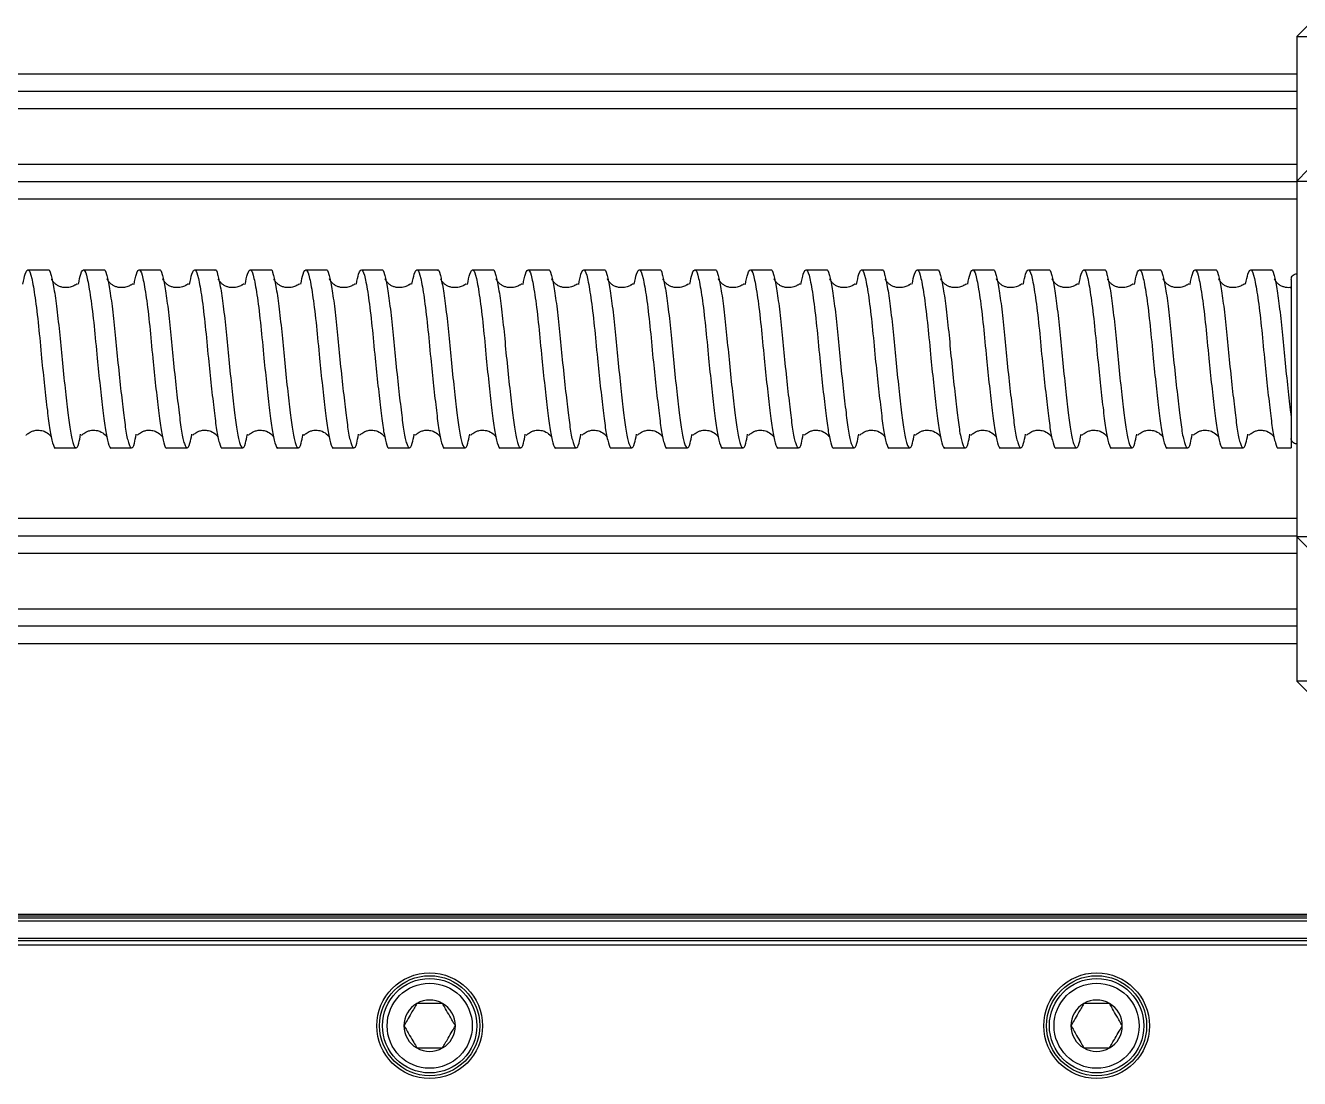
# Model space of a CAD drawing. Header units: millimetres. Extents: x 0 to 279, y 0 to 216.
# Drawn here: x 211.57 to 230.67, y 159.13 to 174.92 of the extents above; entities that cross this region are included whole.
import ezdxf

# ---------------------------------------------------------------- set-up
doc = ezdxf.new("R2010")
doc.units = ezdxf.units.MM

msp = doc.modelspace()

# ---------------------------------------------------------------- linework, layer by layer
at = {"color": 7, "linetype": 'Continuous', "lineweight": 25}
for p, q in [((230.799, 174.921), (230.632, 174.754)), ((230.632, 174.754), (230.799, 174.754)), ((230.632, 174.754), (230.632, 172.588)), ((230.632, 173.931), (122.071, 173.931)), ((230.799, 172.754), (230.632, 172.588)), ((230.632, 172.578), (122.071, 172.578)), ((230.632, 172.588), (230.632, 167.254)), ((230.632, 172.588), (230.799, 172.588)), ((211.913, 171.254), (211.609, 171.254)), ((212.746, 171.254), (212.442, 171.254)), ((213.58, 171.254), (213.275, 171.254)), ((214.413, 171.254), (214.109, 171.254)), ((215.246, 171.254), (214.942, 171.254)), ((216.08, 171.254), (215.775, 171.254)), ((216.913, 171.254), (216.609, 171.254)), ((217.746, 171.254), (217.442, 171.254)), ((218.58, 171.254), (218.275, 171.254)), ((219.413, 171.254), (219.109, 171.254)), ((220.246, 171.254), (219.942, 171.254)), ((221.08, 171.254), (220.775, 171.254)), ((221.913, 171.254), (221.609, 171.254)), ((222.746, 171.254), (222.442, 171.254)), ((223.58, 171.254), (223.275, 171.254)), ((224.413, 171.254), (224.109, 171.254)), ((225.246, 171.254), (224.942, 171.254)), ((226.08, 171.254), (225.775, 171.254)), ((226.913, 171.254), (226.609, 171.254)), ((227.746, 171.254), (227.442, 171.254)), ((228.58, 171.254), (228.275, 171.254)), ((229.413, 171.254), (229.109, 171.254)), ((230.246, 171.254), (229.942, 171.254)), ((230.549, 169.051), (230.549, 168.588)), ((212.026, 168.588), (212.33, 168.588)), ((212.859, 168.588), (213.163, 168.588)), ((213.692, 168.588), (213.996, 168.588)), ((214.526, 168.588), (214.83, 168.588)), ((215.359, 168.588), (215.663, 168.588)), ((216.192, 168.588), (216.496, 168.588)), ((217.026, 168.588), (217.33, 168.588)), ((217.859, 168.588), (218.163, 168.588)), ((218.692, 168.588), (218.996, 168.588)), ((219.526, 168.588), (219.83, 168.588)), ((220.359, 168.588), (220.663, 168.588)), ((221.192, 168.588), (221.496, 168.588)), ((222.026, 168.588), (222.33, 168.588)), ((222.859, 168.588), (223.163, 168.588)), ((223.692, 168.588), (223.996, 168.588)), ((224.526, 168.588), (224.83, 168.588)), ((225.359, 168.588), (225.663, 168.588)), ((226.192, 168.588), (226.496, 168.588)), ((227.026, 168.588), (227.33, 168.588)), ((227.859, 168.588), (228.163, 168.588)), ((228.692, 168.588), (228.996, 168.588)), ((229.526, 168.588), (229.83, 168.588)), ((230.359, 168.588), (230.549, 168.588)), ((230.632, 167.264), (122.071, 167.264)), ((230.799, 167.254), (230.632, 167.254)), ((230.632, 167.254), (230.799, 167.088)), ((230.632, 167.254), (230.632, 165.088)), ((230.632, 165.911), (122.071, 165.911)), ((230.632, 165.088), (230.799, 164.921)), ((230.799, 165.088), (230.632, 165.088)), ((240.966, 161.588), (151.42, 161.588)), ((240.966, 161.536), (151.42, 161.536)), ((240.966, 161.229), (151.42, 161.229)), ((240.966, 161.193), (151.42, 161.193)), ((240.966, 161.127), (151.42, 161.127))]:
    msp.add_line(p, q, dxfattribs=at)
at = {"color": 8, "linetype": 'Continuous', "lineweight": 25}
for p, q in [((230.632, 174.193), (122.071, 174.193)), ((230.632, 173.672), (122.071, 173.672)), ((230.632, 172.837), (122.071, 172.837)), ((230.632, 172.316), (122.071, 172.316)), ((230.632, 167.526), (122.071, 167.526)), ((230.632, 167.005), (122.071, 167.005)), ((230.632, 166.17), (122.071, 166.17)), ((230.632, 165.649), (122.071, 165.649)), ((240.966, 161.563), (151.42, 161.563)), ((240.966, 161.491), (151.42, 161.491))]:
    msp.add_line(p, q, dxfattribs=at)
at = {"color": 7, "linetype": 'Continuous', "lineweight": 25}
for centre, radius in [((217.632, 159.921), 0.792), ((217.632, 159.921), 0.75), ((227.632, 159.921), 0.792), ((227.632, 159.921), 0.75), ((217.632, 159.921), 0.708), ((217.632, 159.921), 0.638), ((227.632, 159.921), 0.708), ((227.632, 159.921), 0.638)]:
    msp.add_circle(centre, radius, dxfattribs=at)
for centre, start, end in [((217.632, 159.921), 60, 120), ((227.632, 159.921), 60, 120), ((217.632, 159.921), 120, 180), ((217.632, 159.921), 0, 60), ((227.632, 159.921), 120, 180), ((227.632, 159.921), 0, 60), ((217.632, 159.921), 180, 240), ((217.632, 159.921), 300, 0), ((227.632, 159.921), 180, 240), ((227.632, 159.921), 300, 0), ((217.632, 159.921), 240, 300), ((227.632, 159.921), 240, 300)]:
    msp.add_arc(centre, 0.385, start, end, dxfattribs=at)
for points, knots in [([(211.533, 171.042), (211.544, 171.099), (211.572, 171.24), (211.62, 171.279), (211.664, 171.155), (211.716, 170.857), (211.768, 170.428), (211.81, 169.955), (211.857, 169.513), (211.9, 169.14), (211.937, 168.838), (211.979, 168.649), (212.011, 168.566), (212.025, 168.589), (212.026, 168.59)], [0, 0, 0, 0, 0.068826, 0.170857, 0.268754, 0.370172, 0.473268, 0.572756, 0.657752, 0.74259, 0.824012, 0.907939, 0.997339, 1, 1, 1, 1]), ([(211.913, 171.252), (211.914, 171.253), (211.928, 171.274), (211.953, 171.199), (211.993, 171.022), (212.038, 170.719), (212.08, 170.337), (212.12, 169.905), (212.165, 169.48), (212.208, 169.106), (212.245, 168.817), (212.287, 168.629), (212.332, 168.568), (212.366, 168.619), (212.39, 168.741), (212.399, 168.79)], [0, 0, 0, 0, 0.003424, 0.085948, 0.169148, 0.254933, 0.342981, 0.428868, 0.518377, 0.603336, 0.685003, 0.769612, 0.855299, 0.941726, 1, 1, 1, 1]), ([(212.366, 171.042), (212.378, 171.099), (212.406, 171.24), (212.453, 171.279), (212.497, 171.155), (212.549, 170.857), (212.601, 170.428), (212.644, 169.955), (212.69, 169.513), (212.733, 169.14), (212.77, 168.838), (212.812, 168.649), (212.844, 168.566), (212.858, 168.589), (212.859, 168.59)], [0, 0, 0, 0, 0.068826, 0.170857, 0.268754, 0.370172, 0.473268, 0.572756, 0.657752, 0.74259, 0.824012, 0.907939, 0.997339, 1, 1, 1, 1]), ([(212.746, 171.252), (212.747, 171.253), (212.762, 171.274), (212.787, 171.199), (212.827, 171.022), (212.871, 170.719), (212.914, 170.337), (212.953, 169.905), (212.998, 169.48), (213.041, 169.106), (213.078, 168.817), (213.12, 168.629), (213.165, 168.568), (213.2, 168.619), (213.223, 168.741), (213.233, 168.79)], [0, 0, 0, 0, 0.003424, 0.085948, 0.169148, 0.254933, 0.342981, 0.428868, 0.518377, 0.603336, 0.685003, 0.769612, 0.855299, 0.941726, 1, 1, 1, 1]), ([(213.199, 171.039), (213.21, 171.097), (213.239, 171.24), (213.287, 171.279), (213.331, 171.155), (213.383, 170.857), (213.435, 170.428), (213.477, 169.955), (213.523, 169.513), (213.567, 169.14), (213.604, 168.838), (213.646, 168.649), (213.677, 168.566), (213.692, 168.589), (213.692, 168.59)], [0, 0, 0, 0, 0.0703568, 0.1722196, 0.2699559, 0.3712074, 0.4741337, 0.5734583, 0.6583141, 0.7430129, 0.8243011, 0.90809, 0.9973435, 1, 1, 1, 1]), ([(213.58, 171.252), (213.58, 171.253), (213.595, 171.274), (213.62, 171.199), (213.66, 171.022), (213.705, 170.719), (213.747, 170.337), (213.786, 169.905), (213.831, 169.48), (213.875, 169.106), (213.911, 168.817), (213.954, 168.629), (213.998, 168.568), (214.033, 168.619), (214.056, 168.741), (214.066, 168.79)], [0, 0, 0, 0, 0.003424, 0.085948, 0.169148, 0.254933, 0.342981, 0.428868, 0.518377, 0.603336, 0.685003, 0.769612, 0.855299, 0.941726, 1, 1, 1, 1]), ([(214.032, 171.039), (214.044, 171.097), (214.072, 171.24), (214.12, 171.279), (214.164, 171.155), (214.216, 170.857), (214.268, 170.428), (214.31, 169.955), (214.357, 169.513), (214.4, 169.14), (214.437, 168.838), (214.479, 168.649), (214.511, 168.566), (214.525, 168.589), (214.526, 168.59)], [0, 0, 0, 0, 0.070357, 0.17222, 0.269956, 0.371207, 0.474134, 0.573458, 0.658314, 0.743013, 0.824301, 0.90809, 0.997344, 1, 1, 1, 1]), ([(214.413, 171.252), (214.414, 171.253), (214.428, 171.274), (214.453, 171.199), (214.493, 171.022), (214.538, 170.719), (214.58, 170.337), (214.62, 169.905), (214.665, 169.48), (214.708, 169.106), (214.745, 168.817), (214.787, 168.629), (214.832, 168.568), (214.866, 168.619), (214.89, 168.741), (214.899, 168.79)], [0, 0, 0, 0, 0.003424, 0.085948, 0.169148, 0.254933, 0.342981, 0.428868, 0.518377, 0.603336, 0.685003, 0.769612, 0.855299, 0.941726, 1, 1, 1, 1]), ([(214.866, 171.039), (214.877, 171.097), (214.905, 171.24), (214.953, 171.279), (214.997, 171.155), (215.049, 170.857), (215.101, 170.428), (215.144, 169.955), (215.19, 169.513), (215.233, 169.14), (215.27, 168.838), (215.312, 168.649), (215.344, 168.566), (215.358, 168.589), (215.359, 168.59)], [0, 0, 0, 0, 0.070357, 0.17222, 0.269956, 0.371207, 0.474134, 0.573458, 0.658314, 0.743013, 0.824301, 0.90809, 0.997344, 1, 1, 1, 1]), ([(215.246, 171.252), (215.247, 171.253), (215.262, 171.274), (215.287, 171.199), (215.327, 171.022), (215.371, 170.719), (215.414, 170.337), (215.453, 169.905), (215.498, 169.48), (215.541, 169.106), (215.578, 168.817), (215.62, 168.629), (215.665, 168.568), (215.7, 168.619), (215.723, 168.741), (215.733, 168.79)], [0, 0, 0, 0, 0.003424, 0.085948, 0.169148, 0.254933, 0.342981, 0.428868, 0.518377, 0.603336, 0.685003, 0.769612, 0.855299, 0.941726, 1, 1, 1, 1]), ([(215.7, 171.042), (215.711, 171.099), (215.739, 171.24), (215.787, 171.279), (215.831, 171.155), (215.883, 170.857), (215.935, 170.428), (215.977, 169.955), (216.023, 169.513), (216.067, 169.14), (216.104, 168.838), (216.146, 168.649), (216.177, 168.566), (216.192, 168.589), (216.192, 168.59)], [0, 0, 0, 0, 0.068826, 0.170857, 0.268754, 0.370172, 0.473268, 0.572756, 0.657752, 0.74259, 0.824012, 0.907939, 0.997339, 1, 1, 1, 1]), ([(216.08, 171.252), (216.08, 171.253), (216.095, 171.274), (216.12, 171.199), (216.16, 171.022), (216.205, 170.719), (216.247, 170.337), (216.286, 169.905), (216.331, 169.48), (216.375, 169.106), (216.411, 168.817), (216.454, 168.629), (216.498, 168.568), (216.533, 168.619), (216.556, 168.741), (216.566, 168.79)], [0, 0, 0, 0, 0.003424, 0.085948, 0.169148, 0.254933, 0.342981, 0.428868, 0.518377, 0.603336, 0.685003, 0.769612, 0.855299, 0.941726, 1, 1, 1, 1]), ([(216.533, 171.042), (216.544, 171.099), (216.572, 171.24), (216.62, 171.279), (216.664, 171.155), (216.716, 170.857), (216.768, 170.428), (216.81, 169.955), (216.857, 169.513), (216.9, 169.14), (216.937, 168.838), (216.979, 168.649), (217.011, 168.566), (217.025, 168.589), (217.026, 168.59)], [0, 0, 0, 0, 0.068826, 0.170857, 0.268754, 0.370172, 0.473268, 0.572756, 0.657752, 0.74259, 0.824012, 0.907939, 0.997339, 1, 1, 1, 1]), ([(216.913, 171.252), (216.914, 171.253), (216.928, 171.274), (216.953, 171.199), (216.993, 171.022), (217.038, 170.719), (217.08, 170.337), (217.12, 169.905), (217.165, 169.48), (217.208, 169.106), (217.245, 168.817), (217.287, 168.629), (217.332, 168.568), (217.366, 168.619), (217.39, 168.741), (217.399, 168.79)], [0, 0, 0, 0, 0.0034244, 0.0859477, 0.1691478, 0.2549331, 0.3429808, 0.4288684, 0.518377, 0.6033358, 0.6850027, 0.7696123, 0.8552987, 0.9417258, 1, 1, 1, 1]), ([(217.366, 171.042), (217.378, 171.099), (217.406, 171.24), (217.453, 171.279), (217.497, 171.155), (217.549, 170.857), (217.601, 170.428), (217.644, 169.955), (217.69, 169.513), (217.733, 169.14), (217.77, 168.838), (217.812, 168.649), (217.844, 168.566), (217.858, 168.589), (217.859, 168.59)], [0, 0, 0, 0, 0.068826, 0.170857, 0.268754, 0.370172, 0.473268, 0.572756, 0.657752, 0.74259, 0.824012, 0.907939, 0.997339, 1, 1, 1, 1]), ([(217.746, 171.252), (217.747, 171.253), (217.762, 171.274), (217.787, 171.199), (217.827, 171.022), (217.871, 170.719), (217.914, 170.337), (217.953, 169.905), (217.998, 169.48), (218.041, 169.106), (218.078, 168.817), (218.12, 168.629), (218.165, 168.568), (218.2, 168.619), (218.223, 168.741), (218.233, 168.79)], [0, 0, 0, 0, 0.003424, 0.085948, 0.169148, 0.254933, 0.342981, 0.428868, 0.518377, 0.603336, 0.685003, 0.769612, 0.855299, 0.941726, 1, 1, 1, 1]), ([(218.199, 171.039), (218.21, 171.097), (218.239, 171.24), (218.287, 171.279), (218.331, 171.155), (218.383, 170.857), (218.435, 170.428), (218.477, 169.955), (218.523, 169.513), (218.567, 169.14), (218.604, 168.838), (218.646, 168.649), (218.677, 168.566), (218.692, 168.589), (218.692, 168.59)], [0, 0, 0, 0, 0.070357, 0.17222, 0.269956, 0.371207, 0.474134, 0.573458, 0.658314, 0.743013, 0.824301, 0.90809, 0.997344, 1, 1, 1, 1]), ([(218.58, 171.252), (218.58, 171.253), (218.595, 171.274), (218.62, 171.199), (218.66, 171.022), (218.705, 170.719), (218.747, 170.337), (218.786, 169.905), (218.831, 169.48), (218.875, 169.106), (218.911, 168.817), (218.954, 168.629), (218.998, 168.568), (219.033, 168.619), (219.056, 168.741), (219.066, 168.79)], [0, 0, 0, 0, 0.003424, 0.085948, 0.169148, 0.254933, 0.342981, 0.428868, 0.518377, 0.603336, 0.685003, 0.769612, 0.855299, 0.941726, 1, 1, 1, 1]), ([(219.032, 171.039), (219.044, 171.097), (219.072, 171.24), (219.12, 171.279), (219.164, 171.155), (219.216, 170.857), (219.268, 170.428), (219.31, 169.955), (219.357, 169.513), (219.4, 169.14), (219.437, 168.838), (219.479, 168.649), (219.511, 168.566), (219.525, 168.589), (219.526, 168.59)], [0, 0, 0, 0, 0.0703568, 0.1722196, 0.2699559, 0.3712074, 0.4741337, 0.5734583, 0.6583141, 0.7430129, 0.8243011, 0.90809, 0.9973435, 1, 1, 1, 1]), ([(219.413, 171.252), (219.414, 171.253), (219.428, 171.274), (219.453, 171.199), (219.493, 171.022), (219.538, 170.719), (219.58, 170.337), (219.62, 169.905), (219.665, 169.48), (219.708, 169.106), (219.745, 168.817), (219.787, 168.629), (219.832, 168.568), (219.866, 168.619), (219.89, 168.741), (219.899, 168.79)], [0, 0, 0, 0, 0.003424, 0.085948, 0.169148, 0.254933, 0.342981, 0.428868, 0.518377, 0.603336, 0.685003, 0.769612, 0.855299, 0.941726, 1, 1, 1, 1]), ([(219.866, 171.039), (219.877, 171.097), (219.905, 171.24), (219.953, 171.279), (219.997, 171.155), (220.049, 170.857), (220.101, 170.428), (220.144, 169.955), (220.19, 169.513), (220.233, 169.14), (220.27, 168.838), (220.312, 168.649), (220.344, 168.566), (220.358, 168.589), (220.359, 168.59)], [0, 0, 0, 0, 0.070357, 0.17222, 0.269956, 0.371207, 0.474134, 0.573458, 0.658314, 0.743013, 0.824301, 0.90809, 0.997344, 1, 1, 1, 1]), ([(220.246, 171.252), (220.247, 171.253), (220.262, 171.274), (220.287, 171.199), (220.327, 171.022), (220.371, 170.719), (220.414, 170.337), (220.453, 169.905), (220.498, 169.48), (220.541, 169.106), (220.578, 168.817), (220.62, 168.629), (220.665, 168.568), (220.7, 168.619), (220.723, 168.741), (220.733, 168.79)], [0, 0, 0, 0, 0.003424, 0.085948, 0.169148, 0.254933, 0.342981, 0.428868, 0.518377, 0.603336, 0.685003, 0.769612, 0.855299, 0.941726, 1, 1, 1, 1]), ([(220.7, 171.042), (220.711, 171.099), (220.739, 171.24), (220.787, 171.279), (220.831, 171.155), (220.883, 170.857), (220.935, 170.428), (220.977, 169.955), (221.023, 169.513), (221.067, 169.14), (221.104, 168.838), (221.146, 168.649), (221.177, 168.566), (221.192, 168.589), (221.192, 168.59)], [0, 0, 0, 0, 0.068826, 0.170857, 0.268754, 0.370172, 0.473268, 0.572756, 0.657752, 0.74259, 0.824012, 0.907939, 0.997339, 1, 1, 1, 1]), ([(221.08, 171.252), (221.08, 171.253), (221.095, 171.274), (221.12, 171.199), (221.16, 171.022), (221.205, 170.719), (221.247, 170.337), (221.286, 169.905), (221.331, 169.48), (221.375, 169.106), (221.411, 168.817), (221.454, 168.629), (221.498, 168.568), (221.533, 168.619), (221.556, 168.741), (221.566, 168.79)], [0, 0, 0, 0, 0.003424, 0.085948, 0.169148, 0.254933, 0.342981, 0.428868, 0.518377, 0.603336, 0.685003, 0.769612, 0.855299, 0.941726, 1, 1, 1, 1]), ([(221.533, 171.042), (221.544, 171.099), (221.572, 171.24), (221.62, 171.279), (221.664, 171.155), (221.716, 170.857), (221.768, 170.428), (221.81, 169.955), (221.857, 169.513), (221.9, 169.14), (221.937, 168.838), (221.979, 168.649), (222.011, 168.566), (222.025, 168.589), (222.026, 168.59)], [0, 0, 0, 0, 0.068826, 0.170857, 0.268754, 0.370172, 0.473268, 0.572756, 0.657752, 0.74259, 0.824012, 0.907939, 0.997339, 1, 1, 1, 1]), ([(221.913, 171.252), (221.914, 171.253), (221.928, 171.274), (221.953, 171.199), (221.993, 171.022), (222.038, 170.719), (222.08, 170.337), (222.12, 169.905), (222.165, 169.48), (222.208, 169.106), (222.245, 168.817), (222.287, 168.629), (222.332, 168.568), (222.366, 168.619), (222.39, 168.741), (222.399, 168.79)], [0, 0, 0, 0, 0.003424, 0.085948, 0.169148, 0.254933, 0.342981, 0.428868, 0.518377, 0.603336, 0.685003, 0.769612, 0.855299, 0.941726, 1, 1, 1, 1]), ([(222.366, 171.039), (222.377, 171.097), (222.405, 171.24), (222.453, 171.279), (222.497, 171.155), (222.549, 170.857), (222.601, 170.428), (222.644, 169.955), (222.69, 169.513), (222.733, 169.14), (222.77, 168.838), (222.812, 168.649), (222.844, 168.566), (222.858, 168.589), (222.859, 168.59)], [0, 0, 0, 0, 0.070357, 0.17222, 0.269956, 0.371207, 0.474134, 0.573458, 0.658314, 0.743013, 0.824301, 0.90809, 0.997344, 1, 1, 1, 1]), ([(222.746, 171.252), (222.747, 171.253), (222.762, 171.274), (222.787, 171.199), (222.827, 171.022), (222.871, 170.719), (222.914, 170.337), (222.953, 169.905), (222.998, 169.48), (223.041, 169.106), (223.078, 168.817), (223.12, 168.629), (223.165, 168.568), (223.2, 168.619), (223.223, 168.741), (223.233, 168.79)], [0, 0, 0, 0, 0.003424, 0.085948, 0.169148, 0.254933, 0.342981, 0.428868, 0.518377, 0.603336, 0.685003, 0.769612, 0.855299, 0.941726, 1, 1, 1, 1]), ([(223.199, 171.039), (223.21, 171.097), (223.239, 171.24), (223.287, 171.279), (223.331, 171.155), (223.383, 170.857), (223.435, 170.428), (223.477, 169.955), (223.523, 169.513), (223.567, 169.14), (223.604, 168.838), (223.646, 168.649), (223.677, 168.566), (223.692, 168.589), (223.692, 168.59)], [0, 0, 0, 0, 0.070357, 0.17222, 0.269956, 0.371207, 0.474134, 0.573458, 0.658314, 0.743013, 0.824301, 0.90809, 0.997344, 1, 1, 1, 1]), ([(223.58, 171.252), (223.58, 171.253), (223.595, 171.274), (223.62, 171.199), (223.66, 171.022), (223.705, 170.719), (223.747, 170.337), (223.786, 169.905), (223.831, 169.48), (223.875, 169.106), (223.911, 168.817), (223.954, 168.629), (223.998, 168.568), (224.033, 168.619), (224.056, 168.741), (224.066, 168.79)], [0, 0, 0, 0, 0.0034244, 0.0859477, 0.1691478, 0.2549331, 0.3429808, 0.4288684, 0.518377, 0.6033358, 0.6850027, 0.7696123, 0.8552987, 0.9417258, 1, 1, 1, 1]), ([(224.032, 171.039), (224.044, 171.097), (224.072, 171.24), (224.12, 171.279), (224.164, 171.155), (224.216, 170.857), (224.268, 170.428), (224.31, 169.955), (224.357, 169.513), (224.4, 169.14), (224.437, 168.838), (224.479, 168.649), (224.511, 168.566), (224.525, 168.589), (224.526, 168.59)], [0, 0, 0, 0, 0.0703568, 0.1722196, 0.2699559, 0.3712074, 0.4741337, 0.5734583, 0.6583141, 0.7430129, 0.8243011, 0.90809, 0.9973435, 1, 1, 1, 1]), ([(224.413, 171.252), (224.414, 171.253), (224.428, 171.274), (224.453, 171.199), (224.493, 171.022), (224.538, 170.719), (224.58, 170.337), (224.62, 169.905), (224.665, 169.48), (224.708, 169.106), (224.745, 168.817), (224.787, 168.629), (224.832, 168.568), (224.866, 168.619), (224.89, 168.741), (224.899, 168.79)], [0, 0, 0, 0, 0.003424, 0.085948, 0.169148, 0.254933, 0.342981, 0.428868, 0.518377, 0.603336, 0.685003, 0.769612, 0.855299, 0.941726, 1, 1, 1, 1]), ([(224.866, 171.042), (224.878, 171.099), (224.906, 171.24), (224.953, 171.279), (224.997, 171.155), (225.049, 170.857), (225.101, 170.428), (225.144, 169.955), (225.19, 169.513), (225.233, 169.14), (225.27, 168.838), (225.312, 168.649), (225.344, 168.566), (225.358, 168.589), (225.359, 168.59)], [0, 0, 0, 0, 0.068826, 0.170857, 0.268754, 0.370172, 0.473268, 0.572756, 0.657752, 0.74259, 0.824012, 0.907939, 0.997339, 1, 1, 1, 1]), ([(225.246, 171.252), (225.247, 171.253), (225.262, 171.274), (225.287, 171.199), (225.327, 171.022), (225.371, 170.719), (225.414, 170.337), (225.453, 169.905), (225.498, 169.48), (225.541, 169.106), (225.578, 168.817), (225.62, 168.629), (225.665, 168.568), (225.7, 168.619), (225.723, 168.741), (225.733, 168.79)], [0, 0, 0, 0, 0.0034244, 0.0859477, 0.1691478, 0.2549331, 0.3429808, 0.4288684, 0.518377, 0.6033358, 0.6850027, 0.7696123, 0.8552987, 0.9417258, 1, 1, 1, 1]), ([(225.7, 171.042), (225.711, 171.099), (225.739, 171.24), (225.787, 171.279), (225.831, 171.155), (225.883, 170.857), (225.935, 170.428), (225.977, 169.955), (226.023, 169.513), (226.067, 169.14), (226.104, 168.838), (226.146, 168.649), (226.177, 168.566), (226.192, 168.589), (226.192, 168.59)], [0, 0, 0, 0, 0.0688262, 0.1708568, 0.268754, 0.3701721, 0.4732679, 0.572756, 0.6577516, 0.7425898, 0.8240119, 0.9079387, 0.9973392, 1, 1, 1, 1]), ([(226.08, 171.252), (226.08, 171.253), (226.095, 171.274), (226.12, 171.199), (226.16, 171.022), (226.205, 170.719), (226.247, 170.337), (226.286, 169.905), (226.331, 169.48), (226.375, 169.106), (226.411, 168.817), (226.454, 168.629), (226.498, 168.568), (226.533, 168.619), (226.556, 168.741), (226.566, 168.79)], [0, 0, 0, 0, 0.003424, 0.085948, 0.169148, 0.254933, 0.342981, 0.428868, 0.518377, 0.603336, 0.685003, 0.769612, 0.855299, 0.941726, 1, 1, 1, 1]), ([(226.533, 171.042), (226.544, 171.099), (226.572, 171.24), (226.62, 171.279), (226.664, 171.155), (226.716, 170.857), (226.768, 170.428), (226.81, 169.955), (226.857, 169.513), (226.9, 169.14), (226.937, 168.838), (226.979, 168.649), (227.011, 168.566), (227.025, 168.589), (227.026, 168.59)], [0, 0, 0, 0, 0.068826, 0.170857, 0.268754, 0.370172, 0.473268, 0.572756, 0.657752, 0.74259, 0.824012, 0.907939, 0.997339, 1, 1, 1, 1]), ([(226.913, 171.252), (226.914, 171.253), (226.928, 171.274), (226.953, 171.199), (226.993, 171.022), (227.038, 170.719), (227.08, 170.337), (227.12, 169.905), (227.165, 169.48), (227.208, 169.106), (227.245, 168.817), (227.287, 168.629), (227.332, 168.568), (227.366, 168.619), (227.39, 168.741), (227.399, 168.79)], [0, 0, 0, 0, 0.003424, 0.085948, 0.169148, 0.254933, 0.342981, 0.428868, 0.518377, 0.603336, 0.685003, 0.769612, 0.855299, 0.941726, 1, 1, 1, 1]), ([(227.366, 171.039), (227.377, 171.097), (227.405, 171.24), (227.453, 171.279), (227.497, 171.155), (227.549, 170.857), (227.601, 170.428), (227.644, 169.955), (227.69, 169.513), (227.733, 169.14), (227.77, 168.838), (227.812, 168.649), (227.844, 168.566), (227.858, 168.589), (227.859, 168.59)], [0, 0, 0, 0, 0.070357, 0.17222, 0.269956, 0.371207, 0.474134, 0.573458, 0.658314, 0.743013, 0.824301, 0.90809, 0.997344, 1, 1, 1, 1]), ([(227.746, 171.252), (227.747, 171.253), (227.762, 171.274), (227.787, 171.199), (227.827, 171.022), (227.871, 170.719), (227.914, 170.337), (227.953, 169.905), (227.998, 169.48), (228.041, 169.106), (228.078, 168.817), (228.12, 168.629), (228.165, 168.568), (228.2, 168.619), (228.223, 168.741), (228.233, 168.79)], [0, 0, 0, 0, 0.0034244, 0.0859477, 0.1691478, 0.2549331, 0.3429808, 0.4288684, 0.518377, 0.6033358, 0.6850027, 0.7696123, 0.8552987, 0.9417258, 1, 1, 1, 1]), ([(228.199, 171.039), (228.21, 171.097), (228.239, 171.24), (228.287, 171.279), (228.331, 171.155), (228.383, 170.857), (228.435, 170.428), (228.477, 169.955), (228.523, 169.513), (228.567, 169.14), (228.604, 168.838), (228.646, 168.649), (228.677, 168.566), (228.692, 168.589), (228.692, 168.59)], [0, 0, 0, 0, 0.070357, 0.17222, 0.269956, 0.371207, 0.474134, 0.573458, 0.658314, 0.743013, 0.824301, 0.90809, 0.997344, 1, 1, 1, 1]), ([(228.58, 171.252), (228.58, 171.253), (228.595, 171.274), (228.62, 171.199), (228.66, 171.022), (228.705, 170.719), (228.747, 170.337), (228.786, 169.905), (228.831, 169.48), (228.875, 169.106), (228.911, 168.817), (228.954, 168.629), (228.998, 168.568), (229.033, 168.619), (229.056, 168.741), (229.066, 168.79)], [0, 0, 0, 0, 0.0034244, 0.0859477, 0.1691478, 0.2549331, 0.3429808, 0.4288684, 0.518377, 0.6033358, 0.6850027, 0.7696123, 0.8552987, 0.9417258, 1, 1, 1, 1]), ([(229.032, 171.039), (229.044, 171.097), (229.072, 171.24), (229.12, 171.279), (229.164, 171.155), (229.216, 170.857), (229.268, 170.428), (229.31, 169.955), (229.357, 169.513), (229.4, 169.14), (229.437, 168.838), (229.479, 168.649), (229.511, 168.566), (229.525, 168.589), (229.526, 168.59)], [0, 0, 0, 0, 0.070357, 0.17222, 0.269956, 0.371207, 0.474134, 0.573458, 0.658314, 0.743013, 0.824301, 0.90809, 0.997344, 1, 1, 1, 1]), ([(229.413, 171.252), (229.414, 171.253), (229.428, 171.274), (229.453, 171.199), (229.493, 171.022), (229.538, 170.719), (229.58, 170.337), (229.62, 169.905), (229.665, 169.48), (229.708, 169.106), (229.745, 168.817), (229.787, 168.629), (229.832, 168.568), (229.866, 168.619), (229.89, 168.741), (229.899, 168.79)], [0, 0, 0, 0, 0.003424, 0.085948, 0.169148, 0.254933, 0.342981, 0.428868, 0.518377, 0.603336, 0.685003, 0.769612, 0.855299, 0.941726, 1, 1, 1, 1]), ([(229.866, 171.042), (229.878, 171.099), (229.906, 171.24), (229.953, 171.279), (229.997, 171.155), (230.049, 170.857), (230.101, 170.428), (230.144, 169.955), (230.19, 169.513), (230.233, 169.14), (230.27, 168.838), (230.312, 168.649), (230.344, 168.566), (230.358, 168.589), (230.359, 168.59)], [0, 0, 0, 0, 0.0688262, 0.1708568, 0.268754, 0.3701721, 0.4732679, 0.572756, 0.6577516, 0.7425898, 0.8240119, 0.9079387, 0.9973392, 1, 1, 1, 1]), ([(230.246, 171.252), (230.247, 171.253), (230.262, 171.274), (230.287, 171.199), (230.327, 171.022), (230.371, 170.719), (230.414, 170.337), (230.453, 169.905), (230.498, 169.48), (230.53, 169.2), (230.546, 169.072), (230.549, 169.051)], [0, 0, 0, 0, 0.005521, 0.138574, 0.272717, 0.411029, 0.552988, 0.691465, 0.83578, 0.972759, 1, 1, 1, 1]), ([(230.549, 171.113), (230.55, 171.125), (230.553, 171.149), (230.576, 171.177), (230.604, 171.193), (230.623, 171.195), (230.632, 171.196)], [0, 0, 0, 0, 0.270261, 0.562429, 0.789736, 1, 1, 1, 1]), ([(212.348, 171.038), (212.348, 171.039), (212.346, 171.045), (212.33, 171.035), (212.299, 171.018), (212.259, 171.002), (212.222, 170.992), (212.178, 170.988), (212.129, 170.992), (212.08, 171.007), (212.037, 171.031), (212.004, 171.06), (211.969, 171.103), (211.965, 171.114), (211.963, 171.122)], [0, 0, 0, 0, 0.031743, 0.153714, 0.26991, 0.325158, 0.378742, 0.432426, 0.487382, 0.545636, 0.611184, 0.687137, 0.776184, 1, 1, 1, 1]), ([(213.181, 171.038), (213.181, 171.039), (213.179, 171.045), (213.163, 171.035), (213.132, 171.018), (213.093, 171.002), (213.055, 170.992), (213.012, 170.988), (212.962, 170.992), (212.913, 171.007), (212.871, 171.031), (212.837, 171.06), (212.803, 171.103), (212.799, 171.114), (212.796, 171.122)], [0, 0, 0, 0, 0.031743, 0.153714, 0.26991, 0.325158, 0.378742, 0.432426, 0.487382, 0.545636, 0.611184, 0.687137, 0.776184, 1, 1, 1, 1]), ([(214.015, 171.038), (214.014, 171.039), (214.012, 171.045), (213.996, 171.035), (213.966, 171.018), (213.926, 171.002), (213.889, 170.992), (213.845, 170.988), (213.796, 170.992), (213.746, 171.007), (213.704, 171.031), (213.67, 171.06), (213.636, 171.103), (213.632, 171.114), (213.629, 171.122)], [0, 0, 0, 0, 0.031743, 0.153714, 0.26991, 0.325158, 0.378742, 0.432426, 0.487382, 0.545636, 0.611184, 0.687137, 0.776184, 1, 1, 1, 1]), ([(214.848, 171.038), (214.848, 171.039), (214.846, 171.045), (214.83, 171.035), (214.799, 171.018), (214.759, 171.002), (214.722, 170.992), (214.678, 170.988), (214.629, 170.992), (214.58, 171.007), (214.537, 171.031), (214.504, 171.06), (214.469, 171.103), (214.465, 171.114), (214.463, 171.122)], [0, 0, 0, 0, 0.031743, 0.153714, 0.26991, 0.325158, 0.378742, 0.432426, 0.487382, 0.545636, 0.611184, 0.687137, 0.776184, 1, 1, 1, 1]), ([(215.681, 171.038), (215.681, 171.039), (215.679, 171.045), (215.663, 171.035), (215.632, 171.018), (215.593, 171.002), (215.555, 170.992), (215.512, 170.988), (215.462, 170.992), (215.413, 171.007), (215.371, 171.031), (215.337, 171.06), (215.303, 171.103), (215.299, 171.114), (215.296, 171.122)], [0, 0, 0, 0, 0.031743, 0.153714, 0.26991, 0.325158, 0.378742, 0.432426, 0.487382, 0.545636, 0.611184, 0.687137, 0.776184, 1, 1, 1, 1]), ([(216.515, 171.038), (216.514, 171.039), (216.512, 171.045), (216.496, 171.035), (216.466, 171.018), (216.426, 171.002), (216.389, 170.992), (216.345, 170.988), (216.296, 170.992), (216.246, 171.007), (216.204, 171.031), (216.17, 171.06), (216.136, 171.103), (216.132, 171.114), (216.129, 171.122)], [0, 0, 0, 0, 0.031743, 0.153714, 0.26991, 0.325158, 0.378742, 0.432426, 0.487382, 0.545636, 0.611184, 0.687137, 0.776184, 1, 1, 1, 1]), ([(217.348, 171.038), (217.348, 171.039), (217.346, 171.045), (217.33, 171.035), (217.299, 171.018), (217.259, 171.002), (217.222, 170.992), (217.178, 170.988), (217.129, 170.992), (217.08, 171.007), (217.037, 171.031), (217.004, 171.06), (216.969, 171.103), (216.965, 171.114), (216.963, 171.122)], [0, 0, 0, 0, 0.0317431, 0.153714, 0.26991, 0.3251576, 0.3787424, 0.4324263, 0.4873818, 0.5456357, 0.6111844, 0.6871371, 0.7761836, 1, 1, 1, 1]), ([(218.181, 171.038), (218.181, 171.039), (218.179, 171.045), (218.163, 171.035), (218.132, 171.018), (218.093, 171.002), (218.055, 170.992), (218.012, 170.988), (217.962, 170.992), (217.913, 171.007), (217.871, 171.031), (217.837, 171.06), (217.803, 171.103), (217.799, 171.114), (217.796, 171.122)], [0, 0, 0, 0, 0.0317431, 0.153714, 0.26991, 0.3251576, 0.3787424, 0.4324263, 0.4873818, 0.5456357, 0.6111844, 0.6871371, 0.7761836, 1, 1, 1, 1]), ([(219.015, 171.038), (219.014, 171.039), (219.012, 171.045), (218.996, 171.035), (218.966, 171.018), (218.926, 171.002), (218.889, 170.992), (218.845, 170.988), (218.796, 170.992), (218.746, 171.007), (218.704, 171.031), (218.67, 171.06), (218.636, 171.103), (218.632, 171.114), (218.629, 171.122)], [0, 0, 0, 0, 0.031743, 0.153714, 0.26991, 0.325158, 0.378742, 0.432426, 0.487382, 0.545636, 0.611184, 0.687137, 0.776184, 1, 1, 1, 1]), ([(219.848, 171.038), (219.848, 171.039), (219.846, 171.045), (219.83, 171.035), (219.799, 171.018), (219.759, 171.002), (219.722, 170.992), (219.678, 170.988), (219.629, 170.992), (219.58, 171.007), (219.537, 171.031), (219.504, 171.06), (219.469, 171.103), (219.465, 171.114), (219.463, 171.122)], [0, 0, 0, 0, 0.031743, 0.153714, 0.26991, 0.325158, 0.378742, 0.432426, 0.487382, 0.545636, 0.611184, 0.687137, 0.776184, 1, 1, 1, 1]), ([(220.681, 171.038), (220.681, 171.039), (220.679, 171.045), (220.663, 171.035), (220.632, 171.018), (220.593, 171.002), (220.555, 170.992), (220.512, 170.988), (220.462, 170.992), (220.413, 171.007), (220.371, 171.031), (220.337, 171.06), (220.303, 171.103), (220.299, 171.114), (220.296, 171.122)], [0, 0, 0, 0, 0.031743, 0.153714, 0.26991, 0.325158, 0.378742, 0.432426, 0.487382, 0.545636, 0.611184, 0.687137, 0.776184, 1, 1, 1, 1]), ([(221.515, 171.038), (221.514, 171.039), (221.512, 171.045), (221.496, 171.035), (221.466, 171.018), (221.426, 171.002), (221.389, 170.992), (221.345, 170.988), (221.296, 170.992), (221.246, 171.007), (221.204, 171.031), (221.17, 171.06), (221.136, 171.103), (221.132, 171.114), (221.129, 171.122)], [0, 0, 0, 0, 0.0317431, 0.153714, 0.26991, 0.3251576, 0.3787424, 0.4324263, 0.4873818, 0.5456357, 0.6111844, 0.6871371, 0.7761836, 1, 1, 1, 1]), ([(222.348, 171.038), (222.348, 171.039), (222.346, 171.045), (222.33, 171.035), (222.299, 171.018), (222.259, 171.002), (222.222, 170.992), (222.178, 170.988), (222.129, 170.992), (222.08, 171.007), (222.037, 171.031), (222.004, 171.06), (221.969, 171.103), (221.965, 171.114), (221.963, 171.122)], [0, 0, 0, 0, 0.031743, 0.153714, 0.26991, 0.325158, 0.378742, 0.432426, 0.487382, 0.545636, 0.611184, 0.687137, 0.776184, 1, 1, 1, 1]), ([(223.181, 171.038), (223.181, 171.039), (223.179, 171.045), (223.163, 171.035), (223.132, 171.018), (223.093, 171.002), (223.055, 170.992), (223.012, 170.988), (222.962, 170.992), (222.913, 171.007), (222.871, 171.031), (222.837, 171.06), (222.803, 171.103), (222.799, 171.114), (222.796, 171.122)], [0, 0, 0, 0, 0.0317431, 0.153714, 0.26991, 0.3251576, 0.3787424, 0.4324263, 0.4873818, 0.5456357, 0.6111844, 0.6871371, 0.7761836, 1, 1, 1, 1]), ([(224.015, 171.038), (224.014, 171.039), (224.012, 171.045), (223.996, 171.035), (223.966, 171.018), (223.926, 171.002), (223.889, 170.992), (223.845, 170.988), (223.796, 170.992), (223.746, 171.007), (223.704, 171.031), (223.67, 171.06), (223.636, 171.103), (223.632, 171.114), (223.629, 171.122)], [0, 0, 0, 0, 0.031743, 0.153714, 0.26991, 0.325158, 0.378742, 0.432426, 0.487382, 0.545636, 0.611184, 0.687137, 0.776184, 1, 1, 1, 1]), ([(224.848, 171.038), (224.848, 171.039), (224.846, 171.045), (224.83, 171.035), (224.799, 171.018), (224.759, 171.002), (224.722, 170.992), (224.678, 170.988), (224.629, 170.992), (224.58, 171.007), (224.537, 171.031), (224.504, 171.06), (224.469, 171.103), (224.465, 171.114), (224.463, 171.122)], [0, 0, 0, 0, 0.031743, 0.153714, 0.26991, 0.325158, 0.378742, 0.432426, 0.487382, 0.545636, 0.611184, 0.687137, 0.776184, 1, 1, 1, 1]), ([(225.681, 171.038), (225.681, 171.039), (225.679, 171.045), (225.663, 171.035), (225.632, 171.018), (225.593, 171.002), (225.555, 170.992), (225.512, 170.988), (225.462, 170.992), (225.413, 171.007), (225.371, 171.031), (225.337, 171.06), (225.303, 171.103), (225.299, 171.114), (225.296, 171.122)], [0, 0, 0, 0, 0.0317431, 0.153714, 0.26991, 0.3251576, 0.3787424, 0.4324263, 0.4873818, 0.5456357, 0.6111844, 0.6871371, 0.7761836, 1, 1, 1, 1]), ([(226.515, 171.038), (226.514, 171.039), (226.512, 171.045), (226.496, 171.035), (226.466, 171.018), (226.426, 171.002), (226.389, 170.992), (226.345, 170.988), (226.296, 170.992), (226.246, 171.007), (226.204, 171.031), (226.17, 171.06), (226.136, 171.103), (226.132, 171.114), (226.129, 171.122)], [0, 0, 0, 0, 0.031743, 0.153714, 0.26991, 0.325158, 0.378742, 0.432426, 0.487382, 0.545636, 0.611184, 0.687137, 0.776184, 1, 1, 1, 1]), ([(227.348, 171.038), (227.348, 171.039), (227.346, 171.045), (227.33, 171.035), (227.299, 171.018), (227.259, 171.002), (227.222, 170.992), (227.178, 170.988), (227.129, 170.992), (227.08, 171.007), (227.037, 171.031), (227.004, 171.06), (226.969, 171.103), (226.965, 171.114), (226.963, 171.122)], [0, 0, 0, 0, 0.031743, 0.153714, 0.26991, 0.325158, 0.378742, 0.432426, 0.487382, 0.545636, 0.611184, 0.687137, 0.776184, 1, 1, 1, 1]), ([(228.181, 171.038), (228.181, 171.039), (228.179, 171.045), (228.163, 171.035), (228.132, 171.018), (228.093, 171.002), (228.055, 170.992), (228.012, 170.988), (227.962, 170.992), (227.913, 171.007), (227.871, 171.031), (227.837, 171.06), (227.803, 171.103), (227.799, 171.114), (227.796, 171.122)], [0, 0, 0, 0, 0.0317431, 0.153714, 0.26991, 0.3251576, 0.3787424, 0.4324263, 0.4873818, 0.5456357, 0.6111844, 0.6871371, 0.7761836, 1, 1, 1, 1]), ([(229.015, 171.038), (229.014, 171.039), (229.012, 171.045), (228.996, 171.035), (228.966, 171.018), (228.926, 171.002), (228.889, 170.992), (228.845, 170.988), (228.796, 170.992), (228.746, 171.007), (228.704, 171.031), (228.67, 171.06), (228.636, 171.103), (228.632, 171.114), (228.629, 171.122)], [0, 0, 0, 0, 0.031743, 0.153714, 0.26991, 0.325158, 0.378742, 0.432426, 0.487382, 0.545636, 0.611184, 0.687137, 0.776184, 1, 1, 1, 1]), ([(229.848, 171.038), (229.848, 171.039), (229.846, 171.045), (229.83, 171.035), (229.799, 171.018), (229.759, 171.002), (229.722, 170.992), (229.678, 170.988), (229.629, 170.992), (229.58, 171.007), (229.537, 171.031), (229.504, 171.06), (229.469, 171.103), (229.465, 171.114), (229.463, 171.122)], [0, 0, 0, 0, 0.031743, 0.153714, 0.26991, 0.325158, 0.378742, 0.432426, 0.487382, 0.545636, 0.611184, 0.687137, 0.776184, 1, 1, 1, 1]), ([(230.547, 170.992), (230.535, 170.991), (230.509, 170.987), (230.462, 170.992), (230.413, 171.007), (230.371, 171.031), (230.337, 171.06), (230.303, 171.103), (230.299, 171.114), (230.296, 171.122)], [0, 0, 0, 0, 0.072441, 0.162252, 0.257454, 0.364577, 0.488703, 0.634227, 1, 1, 1, 1]), ([(230.549, 171.113), (230.549, 171.103), (230.549, 171.082), (230.549, 170.921), (230.549, 170.706), (230.549, 170.482), (230.549, 170.214), (230.549, 169.922), (230.549, 169.66), (230.549, 169.512), (230.549, 169.456)], [0, 0, 0, 0, 0.143688, 0.325441, 0.431804, 0.547171, 0.669431, 0.795454, 0.921477, 1, 1, 1, 1]), ([(230.549, 170.976), (230.549, 170.982), (230.549, 171.002), (230.549, 170.897), (230.549, 170.676), (230.549, 170.355), (230.549, 169.969), (230.549, 169.558), (230.549, 169.277), (230.549, 169.114), (230.549, 169.079), (230.549, 169.062), (230.549, 169.054), (230.549, 169.051), (230.549, 169.051)], [0, 0, 0, 0, 0.061069, 0.207879, 0.351721, 0.498052, 0.645754, 0.799709, 0.955551, 0.978839, 0.990539, 0.99474, 0.998984, 1, 1, 1, 1]), ([(230.549, 169.106), (230.549, 169.058), (230.549, 168.91), (230.549, 168.761), (230.549, 168.739), (230.549, 168.729)], [0, 0, 0, 0, 0.210761, 0.651537, 1, 1, 1, 1]), ([(211.578, 168.782), (211.579, 168.78), (211.581, 168.776), (211.6, 168.794), (211.624, 168.812), (211.663, 168.834), (211.715, 168.851), (211.782, 168.855), (211.864, 168.836), (211.92, 168.798), (211.95, 168.763), (211.958, 168.75), (211.957, 168.754), (211.956, 168.757)], [0, 0, 0, 0, 0.152825, 0.239803, 0.309786, 0.369094, 0.443711, 0.543908, 0.655705, 0.811143, 0.857396, 0.912287, 1, 1, 1, 1]), ([(212.411, 168.782), (212.413, 168.78), (212.415, 168.776), (212.434, 168.794), (212.457, 168.812), (212.497, 168.834), (212.549, 168.851), (212.615, 168.855), (212.697, 168.836), (212.753, 168.798), (212.784, 168.763), (212.792, 168.75), (212.79, 168.754), (212.79, 168.757)], [0, 0, 0, 0, 0.152825, 0.239803, 0.309786, 0.369094, 0.443711, 0.543908, 0.655705, 0.811143, 0.857396, 0.912287, 1, 1, 1, 1]), ([(213.245, 168.782), (213.246, 168.78), (213.248, 168.776), (213.267, 168.794), (213.29, 168.812), (213.33, 168.834), (213.382, 168.851), (213.448, 168.855), (213.531, 168.836), (213.586, 168.798), (213.617, 168.763), (213.625, 168.75), (213.624, 168.754), (213.623, 168.757)], [0, 0, 0, 0, 0.152825, 0.239803, 0.309786, 0.369094, 0.443711, 0.543908, 0.655705, 0.811143, 0.857396, 0.912287, 1, 1, 1, 1]), ([(214.078, 168.782), (214.079, 168.78), (214.081, 168.776), (214.1, 168.794), (214.124, 168.812), (214.163, 168.834), (214.215, 168.851), (214.282, 168.855), (214.364, 168.836), (214.42, 168.798), (214.45, 168.763), (214.458, 168.75), (214.457, 168.754), (214.456, 168.757)], [0, 0, 0, 0, 0.152825, 0.239803, 0.309786, 0.369094, 0.443711, 0.543908, 0.655705, 0.811143, 0.857396, 0.912287, 1, 1, 1, 1]), ([(214.911, 168.782), (214.913, 168.78), (214.915, 168.776), (214.934, 168.794), (214.957, 168.812), (214.997, 168.834), (215.049, 168.851), (215.115, 168.855), (215.197, 168.836), (215.253, 168.798), (215.284, 168.763), (215.292, 168.75), (215.29, 168.754), (215.29, 168.757)], [0, 0, 0, 0, 0.1528246, 0.2398033, 0.3097861, 0.3690942, 0.443711, 0.5439078, 0.6557048, 0.8111426, 0.8573955, 0.9122867, 1, 1, 1, 1]), ([(215.745, 168.782), (215.746, 168.78), (215.748, 168.776), (215.767, 168.794), (215.79, 168.812), (215.83, 168.834), (215.882, 168.851), (215.948, 168.855), (216.031, 168.836), (216.086, 168.798), (216.117, 168.763), (216.125, 168.75), (216.124, 168.754), (216.123, 168.757)], [0, 0, 0, 0, 0.152825, 0.239803, 0.309786, 0.369094, 0.443711, 0.543908, 0.655705, 0.811143, 0.857396, 0.912287, 1, 1, 1, 1]), ([(216.578, 168.782), (216.579, 168.78), (216.581, 168.776), (216.6, 168.794), (216.624, 168.812), (216.663, 168.834), (216.715, 168.851), (216.782, 168.855), (216.864, 168.836), (216.92, 168.798), (216.95, 168.763), (216.958, 168.75), (216.957, 168.754), (216.956, 168.757)], [0, 0, 0, 0, 0.152825, 0.239803, 0.309786, 0.369094, 0.443711, 0.543908, 0.655705, 0.811143, 0.857396, 0.912287, 1, 1, 1, 1]), ([(217.411, 168.782), (217.413, 168.78), (217.415, 168.776), (217.434, 168.794), (217.457, 168.812), (217.497, 168.834), (217.549, 168.851), (217.615, 168.855), (217.697, 168.836), (217.753, 168.798), (217.784, 168.763), (217.792, 168.75), (217.79, 168.754), (217.79, 168.757)], [0, 0, 0, 0, 0.152825, 0.239803, 0.309786, 0.369094, 0.443711, 0.543908, 0.655705, 0.811143, 0.857396, 0.912287, 1, 1, 1, 1]), ([(218.245, 168.782), (218.246, 168.78), (218.248, 168.776), (218.267, 168.794), (218.29, 168.812), (218.33, 168.834), (218.382, 168.851), (218.448, 168.855), (218.531, 168.836), (218.586, 168.798), (218.617, 168.763), (218.625, 168.75), (218.624, 168.754), (218.623, 168.757)], [0, 0, 0, 0, 0.152825, 0.239803, 0.309786, 0.369094, 0.443711, 0.543908, 0.655705, 0.811143, 0.857396, 0.912287, 1, 1, 1, 1]), ([(219.078, 168.782), (219.079, 168.78), (219.081, 168.776), (219.1, 168.794), (219.124, 168.812), (219.163, 168.834), (219.215, 168.851), (219.282, 168.855), (219.364, 168.836), (219.42, 168.798), (219.45, 168.763), (219.458, 168.75), (219.457, 168.754), (219.456, 168.757)], [0, 0, 0, 0, 0.152825, 0.239803, 0.309786, 0.369094, 0.443711, 0.543908, 0.655705, 0.811143, 0.857396, 0.912287, 1, 1, 1, 1]), ([(219.911, 168.782), (219.913, 168.78), (219.915, 168.776), (219.934, 168.794), (219.957, 168.812), (219.997, 168.834), (220.049, 168.851), (220.115, 168.855), (220.197, 168.836), (220.253, 168.798), (220.284, 168.763), (220.292, 168.75), (220.29, 168.754), (220.29, 168.757)], [0, 0, 0, 0, 0.152825, 0.239803, 0.309786, 0.369094, 0.443711, 0.543908, 0.655705, 0.811143, 0.857396, 0.912287, 1, 1, 1, 1]), ([(220.745, 168.782), (220.746, 168.78), (220.748, 168.776), (220.767, 168.794), (220.79, 168.812), (220.83, 168.834), (220.882, 168.851), (220.948, 168.855), (221.031, 168.836), (221.086, 168.798), (221.117, 168.763), (221.125, 168.75), (221.124, 168.754), (221.123, 168.757)], [0, 0, 0, 0, 0.152825, 0.239803, 0.309786, 0.369094, 0.443711, 0.543908, 0.655705, 0.811143, 0.857396, 0.912287, 1, 1, 1, 1]), ([(221.578, 168.782), (221.579, 168.78), (221.581, 168.776), (221.6, 168.794), (221.624, 168.812), (221.663, 168.834), (221.715, 168.851), (221.782, 168.855), (221.864, 168.836), (221.92, 168.798), (221.95, 168.763), (221.958, 168.75), (221.957, 168.754), (221.956, 168.757)], [0, 0, 0, 0, 0.152825, 0.239803, 0.309786, 0.369094, 0.443711, 0.543908, 0.655705, 0.811143, 0.857396, 0.912287, 1, 1, 1, 1]), ([(222.411, 168.782), (222.413, 168.78), (222.415, 168.776), (222.434, 168.794), (222.457, 168.812), (222.497, 168.834), (222.549, 168.851), (222.615, 168.855), (222.697, 168.836), (222.753, 168.798), (222.784, 168.763), (222.792, 168.75), (222.79, 168.754), (222.79, 168.757)], [0, 0, 0, 0, 0.152825, 0.239803, 0.309786, 0.369094, 0.443711, 0.543908, 0.655705, 0.811143, 0.857396, 0.912287, 1, 1, 1, 1]), ([(223.245, 168.782), (223.246, 168.78), (223.248, 168.776), (223.267, 168.794), (223.29, 168.812), (223.33, 168.834), (223.382, 168.851), (223.448, 168.855), (223.531, 168.836), (223.586, 168.798), (223.617, 168.763), (223.625, 168.75), (223.624, 168.754), (223.623, 168.757)], [0, 0, 0, 0, 0.152825, 0.239803, 0.309786, 0.369094, 0.443711, 0.543908, 0.655705, 0.811143, 0.857396, 0.912287, 1, 1, 1, 1]), ([(224.078, 168.782), (224.079, 168.78), (224.081, 168.776), (224.1, 168.794), (224.124, 168.812), (224.163, 168.834), (224.215, 168.851), (224.282, 168.855), (224.364, 168.836), (224.42, 168.798), (224.45, 168.763), (224.458, 168.75), (224.457, 168.754), (224.456, 168.757)], [0, 0, 0, 0, 0.152825, 0.239803, 0.309786, 0.369094, 0.443711, 0.543908, 0.655705, 0.811143, 0.857396, 0.912287, 1, 1, 1, 1]), ([(224.911, 168.782), (224.913, 168.78), (224.915, 168.776), (224.934, 168.794), (224.957, 168.812), (224.997, 168.834), (225.049, 168.851), (225.115, 168.855), (225.197, 168.836), (225.253, 168.798), (225.284, 168.763), (225.292, 168.75), (225.29, 168.754), (225.29, 168.757)], [0, 0, 0, 0, 0.152825, 0.239803, 0.309786, 0.369094, 0.443711, 0.543908, 0.655705, 0.811143, 0.857396, 0.912287, 1, 1, 1, 1]), ([(225.745, 168.782), (225.746, 168.78), (225.748, 168.776), (225.767, 168.794), (225.79, 168.812), (225.83, 168.834), (225.882, 168.851), (225.948, 168.855), (226.031, 168.836), (226.086, 168.798), (226.117, 168.763), (226.125, 168.75), (226.124, 168.754), (226.123, 168.757)], [0, 0, 0, 0, 0.152825, 0.239803, 0.309786, 0.369094, 0.443711, 0.543908, 0.655705, 0.811143, 0.857396, 0.912287, 1, 1, 1, 1]), ([(226.578, 168.782), (226.579, 168.78), (226.581, 168.776), (226.6, 168.794), (226.624, 168.812), (226.663, 168.834), (226.715, 168.851), (226.782, 168.855), (226.864, 168.836), (226.92, 168.798), (226.95, 168.763), (226.958, 168.75), (226.957, 168.754), (226.956, 168.757)], [0, 0, 0, 0, 0.152825, 0.239803, 0.309786, 0.369094, 0.443711, 0.543908, 0.655705, 0.811143, 0.857396, 0.912287, 1, 1, 1, 1]), ([(227.411, 168.782), (227.413, 168.78), (227.415, 168.776), (227.434, 168.794), (227.457, 168.812), (227.497, 168.834), (227.549, 168.851), (227.615, 168.855), (227.697, 168.836), (227.753, 168.798), (227.784, 168.763), (227.792, 168.75), (227.79, 168.754), (227.79, 168.757)], [0, 0, 0, 0, 0.152825, 0.239803, 0.309786, 0.369094, 0.443711, 0.543908, 0.655705, 0.811143, 0.857396, 0.912287, 1, 1, 1, 1]), ([(228.245, 168.782), (228.246, 168.78), (228.248, 168.776), (228.267, 168.794), (228.29, 168.812), (228.33, 168.834), (228.382, 168.851), (228.448, 168.855), (228.531, 168.836), (228.586, 168.798), (228.617, 168.763), (228.625, 168.75), (228.624, 168.754), (228.623, 168.757)], [0, 0, 0, 0, 0.152825, 0.239803, 0.309786, 0.369094, 0.443711, 0.543908, 0.655705, 0.811143, 0.857396, 0.912287, 1, 1, 1, 1]), ([(229.078, 168.782), (229.079, 168.78), (229.081, 168.776), (229.1, 168.794), (229.124, 168.812), (229.163, 168.834), (229.215, 168.851), (229.282, 168.855), (229.364, 168.836), (229.42, 168.798), (229.45, 168.763), (229.458, 168.75), (229.457, 168.754), (229.456, 168.757)], [0, 0, 0, 0, 0.152825, 0.239803, 0.309786, 0.369094, 0.443711, 0.543908, 0.655705, 0.811143, 0.857396, 0.912287, 1, 1, 1, 1]), ([(229.911, 168.782), (229.913, 168.78), (229.915, 168.776), (229.934, 168.794), (229.957, 168.812), (229.997, 168.834), (230.049, 168.851), (230.115, 168.855), (230.197, 168.836), (230.253, 168.798), (230.284, 168.763), (230.292, 168.75), (230.29, 168.754), (230.29, 168.757)], [0, 0, 0, 0, 0.152825, 0.239803, 0.309786, 0.369094, 0.443711, 0.543908, 0.655705, 0.811143, 0.857396, 0.912287, 1, 1, 1, 1]), ([(230.632, 168.646), (230.62, 168.648), (230.596, 168.651), (230.568, 168.673), (230.552, 168.701), (230.55, 168.72), (230.549, 168.729)], [0, 0, 0, 0, 0.2702613, 0.5624294, 0.7897364, 1, 1, 1, 1]), ([(217.44, 160.254), (217.412, 160.207), (217.365, 160.125), (217.297, 160.006), (217.262, 159.947), (217.247, 159.921)], [0, 0, 0, 0, 0.439122, 0.751371, 1, 1, 1, 1]), ([(217.825, 160.254), (217.803, 160.254), (217.741, 160.254), (217.628, 160.254), (217.518, 160.254), (217.459, 160.254), (217.44, 160.254)], [0, 0, 0, 0, 0.180942, 0.506293, 0.843975, 1, 1, 1, 1]), ([(218.017, 159.921), (217.99, 159.969), (217.942, 160.05), (217.874, 160.169), (217.84, 160.228), (217.825, 160.254)], [0, 0, 0, 0, 0.439122, 0.751371, 1, 1, 1, 1]), ([(227.44, 160.254), (227.412, 160.207), (227.365, 160.125), (227.297, 160.006), (227.262, 159.947), (227.247, 159.921)], [0, 0, 0, 0, 0.439122, 0.751371, 1, 1, 1, 1]), ([(227.825, 160.254), (227.803, 160.254), (227.741, 160.254), (227.628, 160.254), (227.518, 160.254), (227.459, 160.254), (227.44, 160.254)], [0, 0, 0, 0, 0.180942, 0.506293, 0.843975, 1, 1, 1, 1]), ([(228.017, 159.921), (227.99, 159.969), (227.942, 160.05), (227.874, 160.169), (227.84, 160.228), (227.825, 160.254)], [0, 0, 0, 0, 0.439122, 0.751371, 1, 1, 1, 1]), ([(217.247, 159.921), (217.275, 159.873), (217.322, 159.792), (217.391, 159.673), (217.425, 159.614), (217.44, 159.588)], [0, 0, 0, 0, 0.439122, 0.751371, 1, 1, 1, 1]), ([(217.825, 159.588), (217.852, 159.635), (217.899, 159.717), (217.968, 159.836), (218.002, 159.895), (218.017, 159.921)], [0, 0, 0, 0, 0.439122, 0.751371, 1, 1, 1, 1]), ([(227.247, 159.921), (227.275, 159.873), (227.322, 159.792), (227.391, 159.673), (227.425, 159.614), (227.44, 159.588)], [0, 0, 0, 0, 0.439122, 0.751371, 1, 1, 1, 1]), ([(227.825, 159.588), (227.852, 159.635), (227.899, 159.717), (227.968, 159.836), (228.002, 159.895), (228.017, 159.921)], [0, 0, 0, 0, 0.439122, 0.751371, 1, 1, 1, 1]), ([(217.44, 159.588), (217.459, 159.588), (217.518, 159.588), (217.628, 159.588), (217.741, 159.588), (217.803, 159.588), (217.825, 159.588)], [0, 0, 0, 0, 0.156025, 0.493707, 0.819058, 1, 1, 1, 1]), ([(227.44, 159.588), (227.459, 159.588), (227.518, 159.588), (227.628, 159.588), (227.741, 159.588), (227.803, 159.588), (227.825, 159.588)], [0, 0, 0, 0, 0.156025, 0.493707, 0.819058, 1, 1, 1, 1])]:
    msp.add_open_spline(points, degree=3, knots=knots, dxfattribs=at)

doc.saveas('drawing.dxf')
